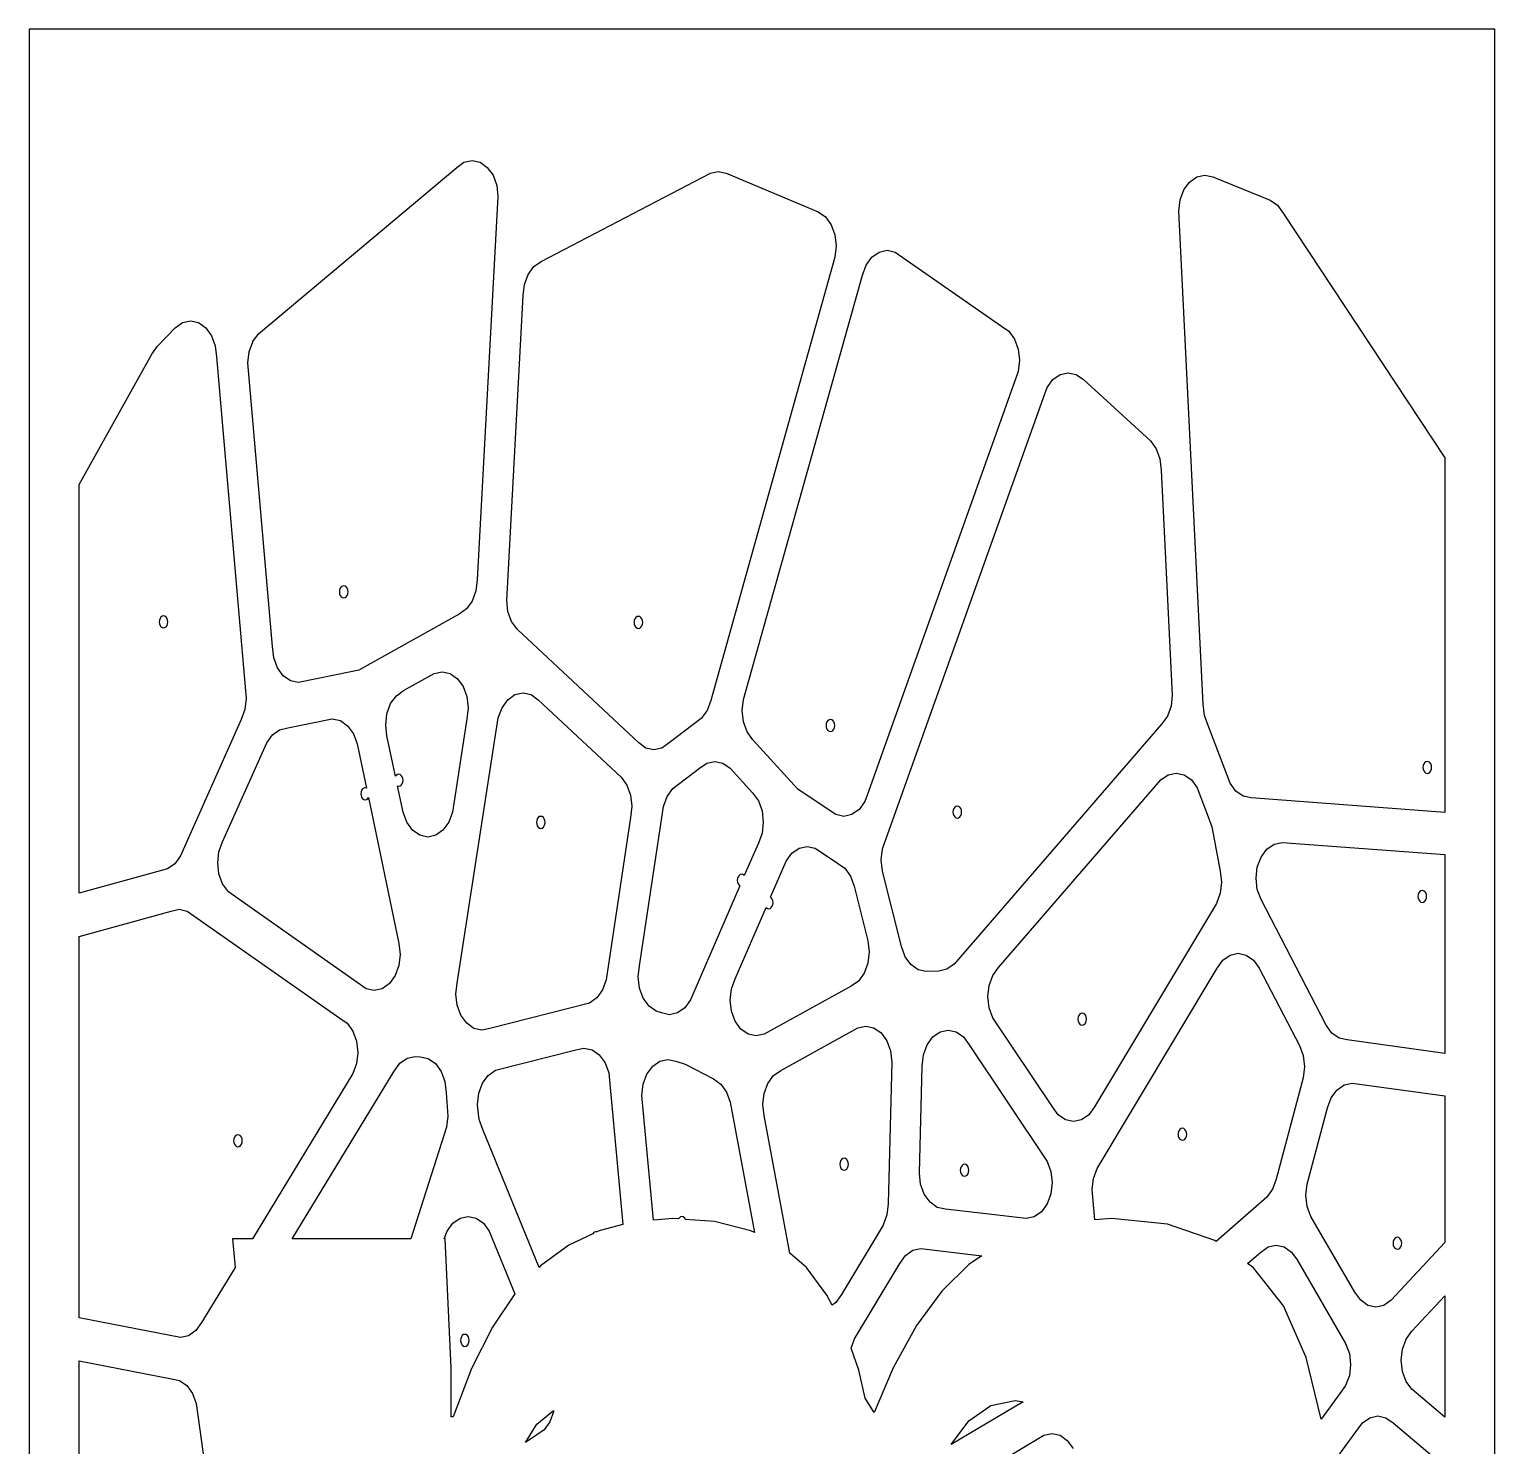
# Model space of a CAD drawing. Header units: metres. Extents: x 5 to 4553, y 5 to 890.
# Drawn here: x 535 to 975, y 384.5 to 810 of the extents above; entities that cross this region are included whole.
import ezdxf

# ---------------------------------------------------------------- set-up
doc = ezdxf.new("R2010")
doc.units = ezdxf.units.M

msp = doc.modelspace()

# ---------------------------------------------------------------- linework, layer by layer
for p, q in [((975, 810), (535, 810)), ((535, 810), (535, 5)), ((975, 5), (975, 810)), ((663.339, 768.521), (665.513, 770.055)), ((665.513, 770.055), (667.924, 770.584)), ((667.924, 770.584), (670.334, 770.055)), ((670.334, 770.055), (672.508, 768.521)), ((603.863, 718.561), (663.339, 768.521)), ((672.508, 768.521), (674.234, 766.132)), ((674.234, 766.132), (675.342, 763.121)), ((688.673, 740.279), (739.327, 766.724)), ((739.327, 766.724), (739.452, 766.768)), ((739.452, 766.768), (741.862, 767.296)), ((741.862, 767.296), (744.272, 766.768)), ((744.272, 766.768), (771.911, 755.18)), ((883.376, 764.126), (885.55, 765.66)), ((885.55, 765.66), (887.96, 766.188)), ((887.96, 766.188), (890.371, 765.66)), ((890.371, 765.66), (907.579, 758.704)), ((675.342, 763.121), (675.724, 759.784)), ((880.542, 758.726), (881.65, 761.736)), ((881.65, 761.736), (883.376, 764.126)), ((675.724, 759.784), (669.499, 644.605)), ((880.16, 755.388), (880.542, 758.726)), ((907.579, 758.704), (909.753, 757.17)), ((909.753, 757.17), (911.479, 754.781)), ((771.911, 755.18), (774.086, 753.646)), ((774.086, 753.646), (775.811, 751.256)), ((887.5, 607.251), (880.16, 755.388)), ((911.479, 754.781), (960, 681.313)), ((775.811, 751.256), (776.919, 748.246)), ((776.919, 748.246), (777.301, 744.908)), ((777.301, 744.908), (776.919, 741.571)), ((790.2, 743.099), (792.61, 743.627)), ((792.61, 743.627), (795.02, 743.099)), ((686.499, 738.745), (688.673, 740.279)), ((776.919, 741.571), (739.595, 608.41)), ((786.3, 739.175), (788.025, 741.565)), ((788.025, 741.565), (790.2, 743.099)), ((795.02, 743.099), (826.945, 720.831)), ((683.665, 733.345), (684.773, 736.355)), ((684.773, 736.355), (686.499, 738.745)), ((749.458, 608.679), (785.192, 736.165)), ((785.192, 736.165), (786.3, 739.175)), ((683.283, 730.007), (683.665, 733.345)), ((678.334, 638.429), (683.283, 730.007)), ((578.79, 720.34), (580.965, 721.874)), ((580.965, 721.874), (583.375, 722.402)), ((583.375, 722.402), (585.785, 721.874)), ((585.785, 721.874), (587.96, 720.34)), ((573.539, 714.781), (578.79, 720.34)), ((587.96, 720.34), (589.685, 717.95)), ((589.685, 717.95), (590.793, 714.94)), ((602.137, 716.172), (603.863, 718.561)), ((826.945, 720.831), (829.119, 719.297)), ((829.119, 719.297), (830.845, 716.908)), ((571.813, 712.392), (573.539, 714.781)), ((590.793, 714.94), (591.175, 711.602)), ((600.613, 709.772), (600.995, 713.109)), ((600.995, 713.109), (602.103, 716.12)), ((602.103, 716.12), (602.137, 716.172)), ((830.845, 716.908), (831.953, 713.897)), ((831.953, 713.897), (832.335, 710.56)), ((550, 673.225), (571.813, 712.392)), ((591.175, 711.602), (600.111, 608.974)), ((608.033, 624.56), (600.613, 709.772)), ((832.335, 710.56), (831.953, 707.223)), ((831.953, 707.223), (786.99, 581.029)), ((840.595, 702.394), (842.321, 704.783)), ((842.321, 704.783), (844.495, 706.317)), ((844.495, 706.317), (846.906, 706.846)), ((846.906, 706.846), (849.316, 706.317)), ((849.316, 706.317), (851.49, 704.783)), ((851.49, 704.783), (871.641, 686.336)), ((839.487, 699.383), (840.595, 702.394)), ((791.18, 563.804), (839.487, 699.383)), ((871.641, 686.336), (873.367, 683.947)), ((873.367, 683.947), (874.475, 680.936)), ((874.475, 680.936), (874.856, 677.598)), ((960, 681.313), (960, 574.778)), ((550, 550.526), (550, 673.225)), ((874.856, 677.598), (878.205, 610.008)), ((628.638, 642.476), (628.351, 642.078)), ((629.001, 642.732), (628.638, 642.476)), ((629.403, 642.82), (629.001, 642.732)), ((629.804, 642.732), (629.403, 642.82)), ((630.167, 642.476), (629.804, 642.732)), ((630.454, 642.078), (630.167, 642.476)), ((669.499, 644.605), (669.117, 641.268)), ((628.166, 641.576), (628.103, 641.02)), ((628.103, 641.02), (628.166, 640.463)), ((628.351, 642.078), (628.166, 641.576)), ((628.166, 640.463), (628.351, 639.962)), ((628.351, 639.962), (628.638, 639.563)), ((628.638, 639.563), (629.001, 639.308)), ((629.001, 639.308), (629.403, 639.22)), ((629.403, 639.22), (629.804, 639.308)), ((629.804, 639.308), (630.167, 639.563)), ((630.167, 639.563), (630.454, 639.962)), ((630.639, 641.576), (630.454, 642.078)), ((630.454, 639.962), (630.639, 640.463)), ((630.703, 641.02), (630.639, 641.576)), ((630.639, 640.463), (630.703, 641.02)), ((668.009, 638.257), (666.284, 635.868)), ((669.117, 641.268), (668.009, 638.257)), ((678.716, 635.092), (678.334, 638.429)), ((574.902, 633.701), (574.54, 633.445)), ((575.304, 633.789), (574.902, 633.701)), ((575.705, 633.701), (575.304, 633.789)), ((576.068, 633.445), (575.705, 633.701)), ((664.109, 634.334), (633.991, 617.492)), ((666.284, 635.868), (664.109, 634.334)), ((679.824, 632.081), (678.716, 635.092)), ((717.881, 633.652), (717.479, 633.564)), ((718.283, 633.564), (717.881, 633.652)), ((574.067, 632.545), (574.004, 631.989)), ((574.004, 631.989), (574.067, 631.433)), ((574.252, 633.047), (574.067, 632.545)), ((574.067, 631.433), (574.252, 630.931)), ((574.54, 633.445), (574.252, 633.047)), ((574.252, 630.931), (574.54, 630.533)), ((574.54, 630.533), (574.902, 630.277)), ((574.902, 630.277), (575.304, 630.189)), ((575.304, 630.189), (575.705, 630.277)), ((575.705, 630.277), (576.068, 630.533)), ((576.355, 633.047), (576.068, 633.445)), ((576.068, 630.533), (576.355, 630.931)), ((576.54, 632.545), (576.355, 633.047)), ((576.355, 630.931), (576.54, 631.433)), ((576.604, 631.989), (576.54, 632.545)), ((576.54, 631.433), (576.604, 631.989)), ((681.549, 629.692), (679.824, 632.081)), ((717.976, 595.634), (681.549, 629.692)), ((716.645, 632.408), (716.581, 631.852)), ((716.581, 631.852), (716.645, 631.296)), ((716.829, 632.91), (716.645, 632.408)), ((716.645, 631.296), (716.829, 630.794)), ((717.117, 633.308), (716.829, 632.91)), ((716.829, 630.794), (717.117, 630.396)), ((717.479, 633.564), (717.117, 633.308)), ((717.117, 630.396), (717.479, 630.14)), ((717.479, 630.14), (717.881, 630.052)), ((717.881, 630.052), (718.283, 630.14)), ((718.645, 633.308), (718.283, 633.564)), ((718.283, 630.14), (718.645, 630.396)), ((718.933, 632.91), (718.645, 633.308)), ((718.645, 630.396), (718.933, 630.794)), ((719.117, 632.408), (718.933, 632.91)), ((718.933, 630.794), (719.117, 631.296)), ((719.181, 631.852), (719.117, 632.408)), ((719.117, 631.296), (719.181, 631.852)), ((608.414, 621.223), (608.033, 624.56)), ((609.522, 618.212), (608.414, 621.223)), ((611.248, 615.823), (609.522, 618.212)), ((631.581, 616.963), (615.833, 613.76)), ((633.991, 617.492), (631.581, 616.963)), ((647.402, 611.346), (656.55, 616.461)), ((656.55, 616.461), (658.96, 616.99)), ((658.96, 616.99), (661.37, 616.461)), ((661.37, 616.461), (663.545, 614.927)), ((613.422, 614.289), (611.248, 615.823)), ((615.833, 613.76), (613.422, 614.289)), ((663.545, 614.927), (665.27, 612.538)), ((665.27, 612.538), (666.378, 609.527)), ((600.111, 608.974), (599.729, 605.637)), ((642.394, 604.412), (643.502, 607.423)), ((643.502, 607.423), (645.228, 609.812)), ((645.228, 609.812), (647.402, 611.346)), ((666.378, 609.527), (666.76, 606.19)), ((676.932, 606.214), (678.657, 608.604)), ((678.657, 608.604), (680.832, 610.138)), ((680.832, 610.138), (683.242, 610.666)), ((683.242, 610.666), (685.652, 610.138)), ((685.652, 610.138), (687.827, 608.604)), ((687.827, 608.604), (712.728, 585.321)), ((739.595, 608.41), (738.487, 605.399)), ((749.076, 605.341), (749.458, 608.679)), ((878.205, 610.008), (877.823, 606.67)), ((887.882, 603.914), (887.5, 607.251)), ((599.729, 605.637), (598.621, 602.626)), ((612.583, 600.132), (625.983, 602.858)), ((625.983, 602.858), (628.393, 602.329)), ((642.013, 601.075), (642.394, 604.412)), ((666.378, 602.852), (662.044, 574.82)), ((663.498, 523.495), (675.824, 603.204)), ((666.76, 606.19), (666.378, 602.852)), ((675.824, 603.204), (676.932, 606.214)), ((736.761, 603.01), (727.145, 595.634)), ((738.487, 605.399), (736.761, 603.01)), ((749.458, 602.004), (749.076, 605.341)), ((876.715, 603.66), (874.99, 601.27)), ((877.823, 606.67), (876.715, 603.66)), ((888.989, 600.903), (887.882, 603.914)), ((598.621, 602.626), (580.434, 561.743)), ((607.998, 598.07), (610.172, 599.604)), ((610.172, 599.604), (612.583, 600.132)), ((628.393, 602.329), (630.568, 600.795)), ((630.568, 600.795), (632.293, 598.406)), ((632.293, 598.406), (633.401, 595.395)), ((642.394, 597.737), (642.013, 601.075)), ((750.566, 598.993), (749.458, 602.004)), ((752.291, 596.604), (750.566, 598.993)), ((774.315, 601.418), (774.251, 600.862)), ((774.251, 600.862), (774.315, 600.306)), ((774.5, 601.92), (774.315, 601.418)), ((774.315, 600.306), (774.5, 599.804)), ((774.787, 602.318), (774.5, 601.92)), ((774.5, 599.804), (774.787, 599.406)), ((775.15, 602.574), (774.787, 602.318)), ((774.787, 599.406), (775.15, 599.15)), ((775.551, 602.662), (775.15, 602.574)), ((775.15, 599.15), (775.551, 599.062)), ((775.953, 602.574), (775.551, 602.662)), ((775.551, 599.062), (775.953, 599.15)), ((776.316, 602.318), (775.953, 602.574)), ((775.953, 599.15), (776.316, 599.406)), ((776.603, 601.92), (776.316, 602.318)), ((776.316, 599.406), (776.603, 599.804)), ((776.788, 601.418), (776.603, 601.92)), ((776.603, 599.804), (776.788, 600.306)), ((776.851, 600.862), (776.788, 601.418)), ((776.788, 600.306), (776.851, 600.862)), ((874.99, 601.27), (812.656, 529.176)), ((895.597, 583.543), (888.989, 600.903)), ((593.055, 565.967), (606.272, 595.68)), ((606.272, 595.68), (607.998, 598.07)), ((633.401, 595.395), (636.197, 582.084)), ((644.945, 585.594), (642.394, 597.737)), ((720.15, 594.1), (717.976, 595.634)), ((722.56, 593.571), (720.15, 594.1)), ((724.971, 594.1), (722.56, 593.571)), ((727.145, 595.634), (724.971, 594.1)), ((765.766, 581.775), (752.291, 596.604)), ((738.434, 589.57), (740.844, 590.098)), ((740.844, 590.098), (743.254, 589.57)), ((954.001, 589.718), (953.713, 589.32)), ((954.363, 589.974), (954.001, 589.718)), ((954.765, 590.062), (954.363, 589.974)), ((955.166, 589.974), (954.765, 590.062)), ((955.529, 589.718), (955.166, 589.974)), ((955.816, 589.32), (955.529, 589.718)), ((645.148, 585.875), (644.945, 585.594)), ((645.51, 586.131), (645.148, 585.875)), ((645.912, 586.219), (645.51, 586.131)), ((646.313, 586.131), (645.912, 586.219)), ((646.676, 585.875), (646.313, 586.131)), ((646.963, 585.477), (646.676, 585.875)), ((647.148, 584.975), (646.963, 585.477)), ((712.728, 585.321), (714.453, 582.932)), ((728.275, 581.911), (736.259, 588.036)), ((736.259, 588.036), (738.434, 589.57)), ((743.254, 589.57), (745.429, 588.036)), ((745.429, 588.036), (752.177, 580.609)), ((874.768, 584.532), (876.942, 586.066)), ((876.942, 586.066), (879.353, 586.595)), ((879.353, 586.595), (881.763, 586.066)), ((881.763, 586.066), (883.937, 584.532)), ((953.528, 588.818), (953.465, 588.262)), ((953.465, 588.262), (953.528, 587.706)), ((953.713, 589.32), (953.528, 588.818)), ((953.528, 587.706), (953.713, 587.204)), ((953.713, 587.204), (954.001, 586.806)), ((954.001, 586.806), (954.363, 586.55)), ((954.363, 586.55), (954.765, 586.462)), ((954.765, 586.462), (955.166, 586.55)), ((955.166, 586.55), (955.529, 586.806)), ((955.529, 586.806), (955.816, 587.204)), ((956.001, 588.818), (955.816, 589.32)), ((955.816, 587.204), (956.001, 587.706)), ((956.065, 588.262), (956.001, 588.818)), ((956.001, 587.706), (956.065, 588.262)), ((634.601, 580.919), (634.538, 580.363)), ((634.786, 581.421), (634.601, 580.919)), ((635.074, 581.819), (634.786, 581.421)), ((635.436, 582.075), (635.074, 581.819)), ((635.838, 582.163), (635.436, 582.075)), ((636.197, 582.084), (635.838, 582.163)), ((647.207, 574.82), (645.553, 582.698)), ((645.553, 582.698), (645.912, 582.619)), ((645.912, 582.619), (646.313, 582.707)), ((646.313, 582.707), (646.676, 582.963)), ((646.676, 582.963), (646.963, 583.361)), ((646.963, 583.361), (647.148, 583.863)), ((647.212, 584.419), (647.148, 584.975)), ((647.148, 583.863), (647.212, 584.419)), ((714.453, 582.932), (715.561, 579.921)), ((726.549, 579.522), (728.275, 581.911)), ((767.941, 580.241), (765.766, 581.775)), ((786.99, 581.029), (785.882, 578.018)), ((826.018, 528.148), (874.768, 584.532)), ((883.937, 584.532), (885.663, 582.143)), ((885.663, 582.143), (888.969, 573.457)), ((897.323, 581.154), (895.597, 583.543)), ((899.497, 579.62), (897.323, 581.154)), ((634.538, 580.363), (634.601, 579.807)), ((634.601, 579.807), (634.786, 579.305)), ((634.786, 579.305), (635.074, 578.907)), ((635.074, 578.907), (635.436, 578.651)), ((635.436, 578.651), (635.838, 578.563)), ((635.838, 578.563), (636.24, 578.651)), ((636.24, 578.651), (636.602, 578.907)), ((636.602, 578.907), (636.805, 579.188)), ((636.805, 579.188), (645.997, 535.418)), ((715.561, 579.921), (715.943, 576.584)), ((715.943, 576.584), (715.561, 573.247)), ((718.245, 528.652), (725.442, 576.511)), ((725.442, 576.511), (726.549, 579.522)), ((752.177, 580.609), (753.902, 578.22)), ((753.902, 578.22), (755.01, 575.21)), ((777.161, 574.095), (767.941, 580.241)), ((785.882, 578.018), (784.156, 575.629)), ((813.221, 576.568), (812.858, 576.312)), ((813.623, 576.656), (813.221, 576.568)), ((814.024, 576.568), (813.623, 576.656)), ((814.387, 576.312), (814.024, 576.568)), ((901.907, 579.091), (899.497, 579.62)), ((960, 574.778), (901.907, 579.091)), ((648.315, 571.809), (647.207, 574.82)), ((662.044, 574.82), (660.936, 571.809)), ((687.343, 572.326), (687.279, 571.77)), ((687.528, 572.828), (687.343, 572.326)), ((687.815, 573.226), (687.528, 572.828)), ((688.178, 573.482), (687.815, 573.226)), ((688.579, 573.57), (688.178, 573.482)), ((688.981, 573.482), (688.579, 573.57)), ((689.343, 573.226), (688.981, 573.482)), ((689.631, 572.828), (689.343, 573.226)), ((689.816, 572.326), (689.631, 572.828)), ((689.879, 571.77), (689.816, 572.326)), ((715.561, 573.247), (708.22, 524.427)), ((755.01, 575.21), (755.392, 571.872)), ((779.571, 573.566), (777.161, 574.095)), ((781.982, 574.095), (779.571, 573.566)), ((784.156, 575.629), (781.982, 574.095)), ((812.386, 575.412), (812.323, 574.856)), ((812.323, 574.856), (812.386, 574.299)), ((812.571, 575.914), (812.386, 575.412)), ((812.386, 574.299), (812.571, 573.798)), ((812.858, 576.312), (812.571, 575.914)), ((812.571, 573.798), (812.858, 573.399)), ((812.858, 573.399), (813.221, 573.144)), ((813.221, 573.144), (813.623, 573.056)), ((813.623, 573.056), (814.024, 573.144)), ((814.024, 573.144), (814.387, 573.399)), ((814.674, 575.914), (814.387, 576.312)), ((814.387, 573.399), (814.674, 573.798)), ((814.859, 575.412), (814.674, 575.914)), ((814.674, 573.798), (814.859, 574.299)), ((814.923, 574.856), (814.859, 575.412)), ((814.859, 574.299), (814.923, 574.856)), ((888.969, 573.457), (890.077, 570.447)), ((650.041, 569.42), (648.315, 571.809)), ((652.215, 567.886), (650.041, 569.42)), ((654.625, 567.357), (652.215, 567.886)), ((657.036, 567.886), (654.625, 567.357)), ((659.21, 569.42), (657.036, 567.886)), ((660.936, 571.809), (659.21, 569.42)), ((687.279, 571.77), (687.343, 571.214)), ((687.343, 571.214), (687.528, 570.712)), ((687.528, 570.712), (687.815, 570.314)), ((687.815, 570.314), (688.178, 570.058)), ((688.178, 570.058), (688.579, 569.97)), ((688.579, 569.97), (688.981, 570.058)), ((688.981, 570.058), (689.343, 570.314)), ((689.343, 570.314), (689.631, 570.712)), ((689.631, 570.712), (689.816, 571.214)), ((689.816, 571.214), (689.879, 571.77)), ((755.01, 568.535), (753.902, 565.524)), ((755.392, 571.872), (755.01, 568.535)), ((890.077, 570.447), (892.586, 557.127)), ((591.947, 562.957), (593.055, 565.967)), ((753.902, 565.524), (749.685, 555.781)), ((763.963, 562.495), (766.137, 564.029)), ((766.137, 564.029), (768.548, 564.558)), ((768.548, 564.558), (770.958, 564.029)), ((770.958, 564.029), (777.666, 559.558)), ((790.798, 560.467), (791.18, 563.804)), ((904.835, 561.304), (906.561, 563.694)), ((906.561, 563.694), (908.735, 565.228)), ((908.735, 565.228), (911.146, 565.756)), ((911.146, 565.756), (960, 562.129)), ((578.709, 559.354), (576.534, 557.82)), ((580.434, 561.743), (578.709, 559.354)), ((591.565, 559.619), (591.947, 562.957)), ((591.947, 556.282), (591.565, 559.619)), ((757.54, 549.255), (762.237, 560.106)), ((762.237, 560.106), (763.963, 562.495)), ((777.666, 559.558), (779.84, 558.024)), ((791.18, 557.129), (790.798, 560.467)), ((903.727, 558.294), (904.835, 561.304)), ((960, 562.129), (960, 502.37)), ((576.534, 557.82), (550, 550.526)), ((593.055, 553.271), (591.947, 556.282)), ((747.638, 554.944), (747.575, 554.388)), ((747.823, 555.446), (747.638, 554.944)), ((748.111, 555.844), (747.823, 555.446)), ((748.473, 556.1), (748.111, 555.844)), ((748.875, 556.188), (748.473, 556.1)), ((749.276, 556.1), (748.875, 556.188)), ((749.639, 555.844), (749.276, 556.1)), ((749.685, 555.781), (749.639, 555.844)), ((779.84, 558.024), (781.566, 555.634)), ((781.566, 555.634), (782.674, 552.624)), ((796.88, 534.429), (791.18, 557.129)), ((892.586, 557.127), (892.968, 553.79)), ((903.346, 554.956), (903.727, 558.294)), ((903.727, 551.619), (903.346, 554.956)), ((594.78, 550.882), (593.055, 553.271)), ((596.955, 549.348), (594.78, 550.882)), ((748.372, 552.748), (733.525, 518.448)), ((747.575, 554.388), (747.638, 553.832)), ((747.638, 553.832), (747.823, 553.33)), ((747.823, 553.33), (748.111, 552.932)), ((748.111, 552.932), (748.372, 552.748)), ((782.674, 552.624), (786.805, 536.173)), ((892.586, 550.452), (891.478, 547.442)), ((892.968, 553.79), (892.586, 550.452)), ((904.835, 548.608), (903.727, 551.619)), ((952.028, 550.09), (951.965, 549.534)), ((952.213, 550.592), (952.028, 550.09)), ((952.501, 550.99), (952.213, 550.592)), ((952.863, 551.246), (952.501, 550.99)), ((953.265, 551.334), (952.863, 551.246)), ((953.667, 551.246), (953.265, 551.334)), ((954.029, 550.99), (953.667, 551.246)), ((954.317, 550.592), (954.029, 550.99)), ((954.501, 550.09), (954.317, 550.592)), ((954.565, 549.534), (954.501, 550.09)), ((577.623, 545.119), (580.033, 545.648)), ((580.033, 545.648), (582.443, 545.119)), ((636.169, 521.809), (596.955, 549.348)), ((746.933, 524.75), (756.227, 546.222)), ((756.227, 546.222), (756.273, 546.158)), ((756.273, 546.158), (756.636, 545.902)), ((756.636, 545.902), (757.038, 545.814)), ((757.038, 545.814), (757.439, 545.902)), ((757.439, 545.902), (757.802, 546.158)), ((757.802, 549.071), (757.54, 549.255)), ((758.089, 548.672), (757.802, 549.071)), ((757.802, 546.158), (758.089, 546.556)), ((758.274, 548.171), (758.089, 548.672)), ((758.089, 546.556), (758.274, 547.058)), ((758.338, 547.614), (758.274, 548.171)), ((758.274, 547.058), (758.338, 547.614)), ((891.478, 547.442), (854.825, 486.324)), ((924.362, 510.862), (904.835, 548.608)), ((951.965, 549.534), (952.028, 548.978)), ((952.028, 548.978), (952.213, 548.476)), ((952.213, 548.476), (952.501, 548.078)), ((952.501, 548.078), (952.863, 547.822)), ((952.863, 547.822), (953.265, 547.734)), ((953.265, 547.734), (953.667, 547.822)), ((953.667, 547.822), (954.029, 548.078)), ((954.029, 548.078), (954.317, 548.476)), ((954.317, 548.476), (954.501, 548.978)), ((954.501, 548.978), (954.565, 549.534)), ((550, 537.526), (577.623, 545.119)), ((582.443, 545.119), (628.262, 512.943)), ((550, 422.935), (550, 537.526)), ((645.997, 535.418), (646.379, 532.081)), ((786.805, 536.173), (787.186, 532.836)), ((787.186, 532.836), (786.805, 529.498)), ((797.988, 531.418), (796.88, 534.429)), ((895.585, 531.916), (897.996, 532.445)), ((897.996, 532.445), (900.406, 531.916)), ((645.997, 528.743), (644.889, 525.733)), ((646.379, 532.081), (645.997, 528.743)), ((717.863, 525.315), (718.245, 528.652)), ((786.805, 529.498), (785.697, 526.487)), ((799.714, 529.029), (797.988, 531.418)), ((801.888, 527.495), (799.714, 529.029)), ((812.656, 529.176), (810.482, 527.642)), ((824.292, 525.759), (826.018, 528.148)), ((891.685, 527.993), (893.411, 530.382)), ((893.411, 530.382), (895.585, 531.916)), ((900.406, 531.916), (902.58, 530.382)), ((902.58, 530.382), (904.306, 527.993)), ((644.889, 525.733), (643.164, 523.343)), ((708.22, 524.427), (707.112, 521.416)), ((718.245, 521.978), (717.863, 525.315)), ((745.825, 521.739), (746.933, 524.75)), ((783.971, 524.098), (781.797, 522.564)), ((785.697, 526.487), (783.971, 524.098)), ((804.299, 526.966), (801.888, 527.495)), ((808.071, 527.114), (804.299, 526.966)), ((810.482, 527.642), (808.071, 527.114)), ((823.184, 522.748), (824.292, 525.759)), ((855.609, 467.837), (891.685, 527.993)), ((904.306, 527.993), (916.355, 504.701)), ((638.579, 521.281), (636.169, 521.809)), ((640.989, 521.809), (638.579, 521.281)), ((643.164, 523.343), (640.989, 521.809)), ((663.117, 520.158), (663.498, 523.495)), ((663.498, 516.82), (663.117, 520.158)), ((707.112, 521.416), (705.387, 519.027)), ((719.353, 518.967), (718.245, 521.978)), ((745.444, 518.402), (745.825, 521.739)), ((781.797, 522.564), (755.654, 508.131)), ((822.802, 519.411), (823.184, 522.748)), ((823.184, 516.074), (822.802, 519.411)), ((664.606, 513.809), (663.498, 516.82)), ((703.212, 517.493), (673.327, 509.886)), ((705.387, 519.027), (703.212, 517.493)), ((721.079, 516.578), (719.353, 518.967)), ((723.253, 515.044), (721.079, 516.578)), ((724.805, 514.525), (723.253, 515.044)), ((731.8, 516.059), (729.625, 514.525)), ((733.525, 518.448), (731.8, 516.059)), ((745.825, 515.065), (745.444, 518.402)), ((746.933, 512.054), (745.825, 515.065)), ((824.292, 513.063), (823.184, 516.074)), ((628.262, 512.943), (630.436, 511.409)), ((630.436, 511.409), (632.162, 509.019)), ((666.332, 511.42), (664.606, 513.809)), ((668.506, 509.886), (666.332, 511.42)), ((727.215, 513.997), (724.805, 514.525)), ((729.625, 514.525), (727.215, 513.997)), ((748.659, 509.665), (746.933, 512.054)), ((783.781, 510.045), (786.191, 510.574)), ((786.191, 510.574), (788.601, 510.045)), ((842.204, 486.324), (824.292, 513.063)), ((849.912, 513.209), (849.848, 512.653)), ((849.848, 512.653), (849.912, 512.096)), ((850.097, 513.711), (849.912, 513.209)), ((849.912, 512.096), (850.097, 511.595)), ((850.384, 514.109), (850.097, 513.711)), ((850.097, 511.595), (850.384, 511.196)), ((850.747, 514.365), (850.384, 514.109)), ((850.384, 511.196), (850.747, 510.941)), ((851.148, 514.453), (850.747, 514.365)), ((850.747, 510.941), (851.148, 510.853)), ((851.55, 514.365), (851.148, 514.453)), ((851.148, 510.853), (851.55, 510.941)), ((851.912, 514.109), (851.55, 514.365)), ((851.55, 510.941), (851.912, 511.196)), ((852.2, 513.711), (851.912, 514.109)), ((851.912, 511.196), (852.2, 511.595)), ((852.385, 513.209), (852.2, 513.711)), ((852.2, 511.595), (852.385, 512.096)), ((852.448, 512.653), (852.385, 513.209)), ((852.385, 512.096), (852.448, 512.653)), ((926.088, 508.472), (924.362, 510.862)), ((632.162, 509.019), (633.27, 506.009)), ((633.27, 506.009), (633.652, 502.671)), ((670.917, 509.358), (668.506, 509.886)), ((673.327, 509.886), (670.917, 509.358)), ((750.833, 508.131), (748.659, 509.665)), ((753.244, 507.602), (750.833, 508.131)), ((755.654, 508.131), (753.244, 507.602)), ((760.645, 497.272), (783.781, 510.045)), ((788.601, 510.045), (790.776, 508.511)), ((790.776, 508.511), (792.501, 506.122)), ((792.501, 506.122), (793.609, 503.111)), ((804.565, 504.916), (806.291, 507.306)), ((806.291, 507.306), (808.465, 508.84)), ((808.465, 508.84), (810.876, 509.368)), ((810.876, 509.368), (813.286, 508.84)), ((813.286, 508.84), (815.46, 507.306)), ((815.46, 507.306), (817.186, 504.916)), ((928.262, 506.938), (926.088, 508.472)), ((930.673, 506.41), (928.262, 506.938)), ((960, 502.37), (930.673, 506.41)), ((633.652, 502.671), (633.27, 499.334)), ((674.994, 497.307), (699.139, 503.452)), ((699.139, 503.452), (701.549, 503.981)), ((701.549, 503.981), (703.959, 503.452)), ((703.959, 503.452), (706.134, 501.918)), ((706.134, 501.918), (707.859, 499.529)), ((793.609, 503.111), (793.991, 499.774)), ((803.076, 498.568), (803.457, 501.906)), ((803.457, 501.906), (804.565, 504.916)), ((817.186, 504.916), (840.646, 469.896)), ((916.355, 504.701), (917.463, 501.69)), ((917.463, 501.69), (917.845, 498.353)), ((633.27, 499.334), (632.162, 496.323)), ((644.523, 497.019), (646.248, 499.408)), ((646.248, 499.408), (648.423, 500.942)), ((648.423, 500.942), (650.833, 501.471)), ((650.833, 501.471), (652.371, 501.365)), ((652.371, 501.365), (654.782, 500.837)), ((654.782, 500.837), (656.956, 499.303)), ((656.956, 499.303), (658.682, 496.913)), ((672.819, 495.773), (674.994, 497.307)), ((707.859, 499.529), (708.967, 496.518)), ((720.454, 496.113), (722.179, 498.503)), ((722.179, 498.503), (724.354, 500.037)), ((724.354, 500.037), (726.764, 500.565)), ((726.764, 500.565), (729.174, 500.037)), ((729.174, 500.037), (731.916, 499.12)), ((731.916, 499.12), (740.431, 494.687)), ((758.471, 495.738), (760.645, 497.272)), ((793.991, 499.774), (792.901, 457.163)), ((802.252, 466.394), (803.076, 498.568)), ((917.845, 498.353), (917.463, 495.016)), ((632.162, 496.323), (602.003, 446.642)), ((613.941, 446.642), (644.523, 497.019)), ((658.682, 496.913), (659.79, 493.903)), ((659.79, 493.903), (660.171, 490.565)), ((669.986, 490.373), (671.094, 493.384)), ((671.094, 493.384), (672.819, 495.773)), ((708.967, 496.518), (709.349, 493.181)), ((709.349, 493.181), (713.24, 450.95)), ((718.964, 489.765), (719.346, 493.103)), ((719.346, 493.103), (720.454, 496.113)), ((740.431, 494.687), (742.606, 493.153)), ((742.606, 493.153), (744.331, 490.763)), ((755.637, 490.338), (756.745, 493.349)), ((756.745, 493.349), (758.471, 495.738)), ((917.463, 495.016), (909.41, 464.584)), ((927.606, 491.369), (929.78, 492.903)), ((929.78, 492.903), (932.19, 493.432)), ((932.19, 493.432), (960, 489.602)), ((660.171, 490.565), (660.633, 483.523)), ((669.604, 487.036), (669.986, 490.373)), ((722.416, 452.295), (718.964, 489.765)), ((744.331, 490.763), (745.439, 487.753)), ((755.255, 487.001), (755.637, 490.338)), ((924.772, 485.969), (925.88, 488.98)), ((925.88, 488.98), (927.606, 491.369)), ((960, 489.602), (960, 445.538)), ((669.68, 485.867), (669.604, 487.036)), ((670.062, 482.53), (669.68, 485.867)), ((745.439, 487.753), (752.797, 448.52)), ((755.637, 483.663), (755.255, 487.001)), ((843.93, 483.934), (842.204, 486.324)), ((854.825, 486.324), (853.1, 483.934)), ((918.715, 463.081), (924.772, 485.969)), ((660.251, 480.186), (649.536, 446.642)), ((660.633, 483.523), (660.251, 480.186)), ((671.17, 479.519), (670.062, 482.53)), ((763.388, 442.333), (755.637, 483.663)), ((846.105, 482.4), (843.93, 483.934)), ((848.515, 481.872), (846.105, 482.4)), ((850.925, 482.4), (848.515, 481.872)), ((853.1, 483.934), (850.925, 482.4)), ((880.817, 479.792), (880.454, 479.536)), ((881.219, 479.88), (880.817, 479.792)), ((881.62, 479.792), (881.219, 479.88)), ((881.983, 479.536), (881.62, 479.792)), ((596.416, 476.674), (596.353, 476.117)), ((596.353, 476.117), (596.416, 475.561)), ((596.601, 477.175), (596.416, 476.674)), ((596.416, 475.561), (596.601, 475.059)), ((596.888, 477.574), (596.601, 477.175)), ((597.251, 477.829), (596.888, 477.574)), ((597.653, 477.917), (597.251, 477.829)), ((598.054, 477.829), (597.653, 477.917)), ((598.417, 477.574), (598.054, 477.829)), ((598.704, 477.175), (598.417, 477.574)), ((598.889, 476.674), (598.704, 477.175)), ((598.704, 475.059), (598.889, 475.561)), ((598.953, 476.117), (598.889, 476.674)), ((598.889, 475.561), (598.953, 476.117)), ((688.09, 438.081), (671.17, 479.519)), ((879.982, 478.636), (879.919, 478.08)), ((879.919, 478.08), (879.982, 477.524)), ((880.167, 479.138), (879.982, 478.636)), ((879.982, 477.524), (880.167, 477.022)), ((880.454, 479.536), (880.167, 479.138)), ((880.167, 477.022), (880.454, 476.624)), ((880.454, 476.624), (880.817, 476.368)), ((880.817, 476.368), (881.219, 476.28)), ((881.219, 476.28), (881.62, 476.368)), ((881.62, 476.368), (881.983, 476.624)), ((882.27, 479.138), (881.983, 479.536)), ((881.983, 476.624), (882.27, 477.022)), ((882.455, 478.636), (882.27, 479.138)), ((882.27, 477.022), (882.455, 477.524)), ((882.519, 478.08), (882.455, 478.636)), ((882.455, 477.524), (882.519, 478.08)), ((596.601, 475.059), (596.888, 474.661)), ((596.888, 474.661), (597.251, 474.405)), ((597.251, 474.405), (597.653, 474.317)), ((597.653, 474.317), (598.054, 474.405)), ((598.054, 474.405), (598.417, 474.661)), ((598.417, 474.661), (598.704, 475.059)), ((779.662, 470.852), (779.26, 470.764)), ((780.064, 470.764), (779.662, 470.852)), ((778.426, 469.608), (778.362, 469.052)), ((778.362, 469.052), (778.426, 468.495)), ((778.61, 470.11), (778.426, 469.608)), ((778.426, 468.495), (778.61, 467.994)), ((778.898, 470.508), (778.61, 470.11)), ((778.61, 467.994), (778.898, 467.595)), ((779.26, 470.764), (778.898, 470.508)), ((778.898, 467.595), (779.26, 467.34)), ((779.26, 467.34), (779.662, 467.252)), ((779.662, 467.252), (780.064, 467.34)), ((780.426, 470.508), (780.064, 470.764)), ((780.064, 467.34), (780.426, 467.595)), ((780.714, 470.11), (780.426, 470.508)), ((780.426, 467.595), (780.714, 467.994)), ((780.898, 469.608), (780.714, 470.11)), ((780.714, 467.994), (780.898, 468.495)), ((780.962, 469.052), (780.898, 469.608)), ((780.898, 468.495), (780.962, 469.052)), ((814.581, 467.834), (814.518, 467.278)), ((814.518, 467.278), (814.581, 466.722)), ((814.766, 468.336), (814.581, 467.834)), ((814.581, 466.722), (814.766, 466.22)), ((815.054, 468.734), (814.766, 468.336)), ((815.416, 468.99), (815.054, 468.734)), ((815.818, 469.078), (815.416, 468.99)), ((816.219, 468.99), (815.818, 469.078)), ((816.582, 468.734), (816.219, 468.99)), ((816.87, 468.336), (816.582, 468.734)), ((817.054, 467.834), (816.87, 468.336)), ((816.87, 466.22), (817.054, 466.722)), ((817.118, 467.278), (817.054, 467.834)), ((817.054, 466.722), (817.118, 467.278)), ((840.646, 469.896), (841.754, 466.885)), ((841.754, 466.885), (842.135, 463.548)), ((854.502, 464.826), (855.609, 467.837)), ((802.634, 463.057), (802.252, 466.394)), ((803.742, 460.046), (802.634, 463.057)), ((814.766, 466.22), (815.054, 465.822)), ((815.054, 465.822), (815.416, 465.566)), ((815.416, 465.566), (815.818, 465.478)), ((815.818, 465.478), (816.219, 465.566)), ((816.219, 465.566), (816.582, 465.822)), ((816.582, 465.822), (816.87, 466.22)), ((842.135, 463.548), (841.754, 460.21)), ((854.12, 461.489), (854.502, 464.826)), ((909.41, 464.584), (908.302, 461.573)), ((918.333, 459.744), (918.715, 463.081)), ((805.468, 457.657), (803.742, 460.046)), ((807.642, 456.123), (805.468, 457.657)), ((841.754, 460.21), (840.646, 457.199)), ((854.904, 452.39), (854.12, 461.489)), ((906.576, 459.184), (891.348, 445.899)), ((908.302, 461.573), (906.576, 459.184)), ((918.715, 456.407), (918.333, 459.744)), ((664.36, 452.878), (666.771, 453.406)), ((666.771, 453.406), (669.181, 452.878)), ((730.544, 453.249), (730.182, 452.993)), ((730.946, 453.337), (730.544, 453.249)), ((731.347, 453.249), (730.946, 453.337)), ((731.71, 452.993), (731.347, 453.249)), ((792.519, 453.826), (791.411, 450.815)), ((792.901, 457.163), (792.519, 453.826)), ((810.052, 455.594), (807.642, 456.123)), ((834.335, 452.748), (810.052, 455.594)), ((836.746, 453.276), (834.335, 452.748)), ((838.92, 454.81), (836.746, 453.276)), ((840.646, 457.199), (838.92, 454.81)), ((919.823, 453.396), (918.715, 456.407)), ((933.043, 430.608), (919.823, 453.396)), ((659.609, 446.642), (660.46, 448.954)), ((660.46, 448.954), (662.186, 451.344)), ((662.186, 451.344), (664.36, 452.878)), ((669.181, 452.878), (671.355, 451.344)), ((671.355, 451.344), (673.081, 448.954)), ((673.081, 448.954), (680.764, 430.139)), ((706.383, 449.198), (705.385, 448.728)), ((713.24, 450.95), (706.383, 449.198)), ((728.204, 452.746), (722.416, 452.295)), ((729.913, 452.621), (728.204, 452.746)), ((730.182, 452.993), (729.913, 452.621)), ((731.997, 452.595), (731.71, 452.993)), ((732.045, 452.466), (731.997, 452.595)), ((740.784, 451.83), (732.045, 452.466)), ((751.665, 449.083), (740.784, 451.83)), ((752.797, 448.52), (751.665, 449.083)), ((791.411, 450.815), (778.88, 429.916)), ((860.045, 452.746), (854.904, 452.39)), ((876.773, 451.105), (860.045, 452.746)), ((890.945, 446.184), (876.773, 451.105)), ((602.003, 446.642), (596.058, 446.642)), ((596.058, 446.642), (596.803, 438.075)), ((649.536, 446.642), (613.941, 446.642)), ((659.842, 446.642), (659.609, 446.642)), ((661.673, 407.883), (659.842, 446.642)), ((696.961, 444.763), (688.53, 438.554)), ((704.185, 448.163), (696.961, 444.763)), ((704.382, 448.436), (704.185, 448.163)), ((704.745, 448.692), (704.382, 448.436)), ((705.146, 448.78), (704.745, 448.692)), ((705.385, 448.728), (705.146, 448.78)), ((891.348, 445.899), (890.945, 446.184)), ((906.995, 444.239), (909.405, 444.767)), ((909.405, 444.767), (911.816, 444.239)), ((960, 445.538), (943.938, 428.219)), ((944.542, 445.881), (944.479, 445.324)), ((944.479, 445.324), (944.542, 444.768)), ((944.727, 446.382), (944.542, 445.881)), ((944.542, 444.768), (944.727, 444.266)), ((945.014, 446.781), (944.727, 446.382)), ((945.377, 447.036), (945.014, 446.781)), ((945.779, 447.124), (945.377, 447.036)), ((946.18, 447.036), (945.779, 447.124)), ((946.543, 446.781), (946.18, 447.036)), ((946.83, 446.382), (946.543, 446.781)), ((947.015, 445.881), (946.83, 446.382)), ((946.83, 444.266), (947.015, 444.768)), ((947.079, 445.324), (947.015, 445.881)), ((947.015, 444.768), (947.079, 445.324)), ((768.336, 438.097), (763.388, 442.333)), ((796.367, 439.284), (798.092, 441.674)), ((798.092, 441.674), (800.267, 443.208)), ((800.267, 443.208), (802.677, 443.736)), ((802.677, 443.736), (821.033, 441.584)), ((821.033, 441.584), (817.166, 439.012)), ((900.818, 439.213), (904.821, 442.705)), ((904.821, 442.705), (906.995, 444.239)), ((911.816, 444.239), (913.99, 442.705)), ((913.99, 442.705), (915.716, 440.315)), ((915.716, 440.315), (930.25, 415.262)), ((944.727, 444.266), (945.014, 443.868)), ((945.014, 443.868), (945.377, 443.613)), ((945.377, 443.613), (945.779, 443.524)), ((945.779, 443.524), (946.18, 443.613)), ((946.18, 443.613), (946.543, 443.868)), ((946.543, 443.868), (946.83, 444.266)), ((596.803, 438.075), (586.736, 421.491)), ((688.53, 438.554), (688.09, 438.081)), ((774.507, 429.78), (768.336, 438.097)), ((782.792, 416.646), (796.367, 439.284)), ((817.166, 439.012), (808.993, 430.981)), ((902.561, 437.982), (900.818, 439.213)), ((911.621, 426.499), (902.561, 437.982)), ((680.764, 430.139), (674.033, 420.128)), ((776.049, 426.747), (774.507, 429.78)), ((777.154, 427.527), (776.049, 426.747)), ((778.88, 429.916), (777.154, 427.527)), ((808.993, 430.981), (801.411, 420.624)), ((934.768, 428.219), (933.043, 430.608)), ((936.943, 426.685), (934.768, 428.219)), ((943.938, 428.219), (941.763, 426.685)), ((950.146, 418.928), (960, 429.553)), ((960, 429.553), (960, 393.101)), ((580.425, 417.039), (550, 422.935)), ((918.431, 411.029), (911.621, 426.499)), ((939.353, 426.156), (936.943, 426.685)), ((941.763, 426.685), (939.353, 426.156)), ((585.01, 419.102), (582.836, 417.568)), ((586.736, 421.491), (585.01, 419.102)), ((674.033, 420.128), (667.815, 407.739)), ((801.411, 420.624), (794.42, 407.94)), ((948.42, 416.538), (950.146, 418.928)), ((582.836, 417.568), (580.425, 417.039)), ((664.544, 416.72), (664.481, 416.164)), ((664.481, 416.164), (664.544, 415.607)), ((664.729, 417.222), (664.544, 416.72)), ((664.544, 415.607), (664.729, 415.106)), ((665.017, 417.62), (664.729, 417.222)), ((664.729, 415.106), (665.017, 414.707)), ((665.379, 417.875), (665.017, 417.62)), ((665.017, 414.707), (665.379, 414.452)), ((665.781, 417.964), (665.379, 417.875)), ((665.379, 414.452), (665.781, 414.364)), ((666.183, 417.875), (665.781, 417.964)), ((665.781, 414.364), (666.183, 414.452)), ((666.545, 417.62), (666.183, 417.875)), ((666.183, 414.452), (666.545, 414.707)), ((666.833, 417.222), (666.545, 417.62)), ((666.545, 414.707), (666.833, 415.106)), ((667.017, 416.72), (666.833, 417.222)), ((666.833, 415.106), (667.017, 415.607)), ((667.081, 416.164), (667.017, 416.72)), ((667.017, 415.607), (667.081, 416.164)), ((781.738, 413.781), (782.792, 416.646)), ((784.044, 407.196), (781.738, 413.781)), ((930.25, 415.262), (931.358, 412.251)), ((947.312, 413.528), (948.42, 416.538)), ((550, 347.266), (550, 410.002)), ((550, 410.002), (577.71, 404.632)), ((922.908, 392.471), (918.431, 411.029)), ((931.358, 412.251), (931.739, 408.914)), ((946.93, 410.19), (947.312, 413.528)), ((947.312, 406.853), (946.93, 410.19)), ((661.673, 393.234), (661.673, 407.883)), ((667.815, 407.739), (662.284, 393.234)), ((786.027, 398.792), (784.044, 407.196)), ((794.42, 407.94), (788.702, 394.527)), ((931.358, 405.576), (930.25, 402.566)), ((931.739, 408.914), (931.358, 405.576)), ((948.42, 403.842), (947.312, 406.853)), ((577.71, 404.632), (580.121, 404.103)), ((580.121, 404.103), (582.295, 402.569)), ((582.295, 402.569), (584.021, 400.18)), ((930.25, 402.566), (928.524, 400.176)), ((950.146, 401.453), (948.42, 403.842)), ((960, 393.101), (950.146, 401.453)), ((584.021, 400.18), (585.128, 397.169)), ((585.128, 397.169), (589.993, 362.288)), ((788.702, 394.527), (786.027, 398.792)), ((833.442, 397.74), (811.837, 384.887)), ((817.128, 391.975), (823.68, 396.581)), ((823.68, 396.581), (831.052, 398.117)), ((831.052, 398.117), (833.442, 397.74)), ((928.524, 400.176), (922.908, 392.471)), ((662.284, 393.234), (661.673, 393.234)), ((687.423, 390.945), (692.424, 395.05)), ((691.277, 391.696), (689.551, 389.307)), ((692.385, 394.707), (691.277, 391.696)), ((692.424, 395.05), (692.385, 394.707)), ((811.837, 384.887), (817.128, 391.975)), ((935.313, 391.4), (937.488, 392.934)), ((937.488, 392.934), (939.898, 393.463)), ((939.898, 393.463), (942.308, 392.934)), ((942.308, 392.934), (944.483, 391.4)), ((683.952, 385.515), (687.423, 390.945)), ((687.377, 387.773), (683.952, 385.515)), ((689.551, 389.307), (687.377, 387.773)), ((807.209, 368.321), (839.673, 387.635)), ((839.673, 387.635), (842.083, 388.163)), ((842.083, 388.163), (844.494, 387.635)), ((844.494, 387.635), (846.668, 386.101)), ((924.908, 377.126), (935.313, 391.4)), ((944.483, 391.4), (960, 378.249)), ((846.668, 386.101), (848.394, 383.712))]:
    msp.add_line(p, q)

doc.saveas('drawing.dxf')
